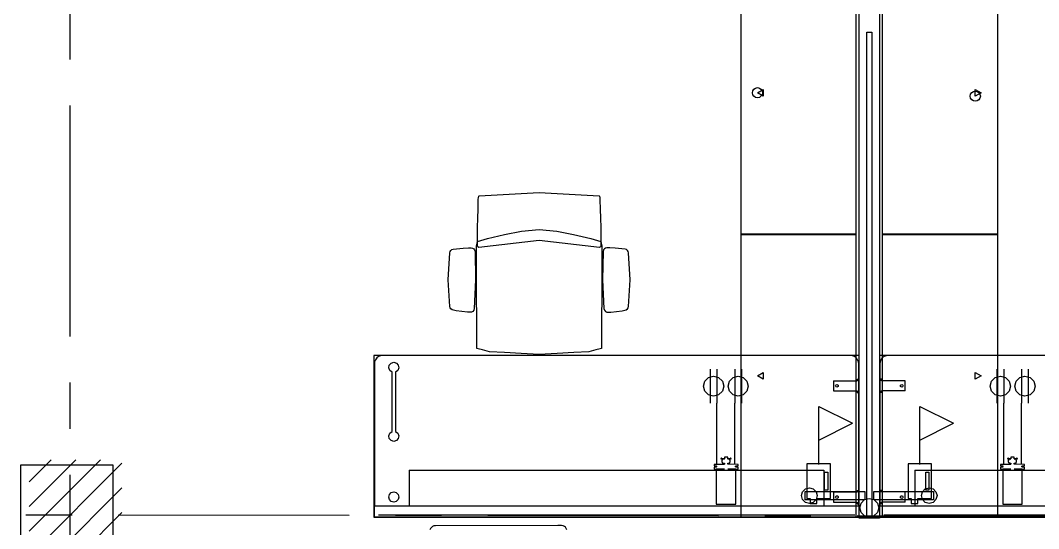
# Model space of a CAD drawing. Extents: x -4 to 325, y -1 to 181.
# Drawn here: x 1.161 to 5.02, y 17.587 to 19.514 of the extents above; entities that cross this region are included whole.
import ezdxf

# ---------------------------------------------------------------- set-up
doc = ezdxf.new("R2010")
doc.units = 0
doc.header["$LTSCALE"] = 0.7
doc.header["$MEASUREMENT"] = 0
doc.linetypes.add('REC4_A1-00_PLANTA GENERAL$1$X-BB$0$CENTER', pattern=[2, 1.25, -0.25, 0.25, -0.25])
doc.linetypes.add('X-BB$0$HIDDEN2', pattern=[0.1875, 0.125, -0.0625])
doc.layers.get('0').update_dxf_attribs({"linetype": 'CONTINUOUS'})
for name, color, linetype in [('REC4_A1-00_PLANTA GENERAL$1$BB$0$A-COLS', 251, 'CONTINUOUS'), ('REC4_A1-00_PLANTA GENERAL$1$BB$0$A-GRID', 251, 'REC4_A1-00_PLANTA GENERAL$1$X-BB$0$CENTER'), ('REC4_A1-00_PLANTA GENERAL$1$FN$0$I-FURN-FREE', 1, 'CONTINUOUS')]:
    doc.layers.add(name, color=color, linetype=linetype)
doc.styles.add('REC4_A1-00_PLANTA GENERAL$0$X-FN$0$ARIAL', font='arial.ttf')

# ---------------------------------------------------------------- blocks, each defined once
blk = doc.blocks.new('REC4_A1-00_PLANTA GENERAL', base_point=(3911.2412, -3265.1096))
at = {"layer": 'REC4_A1-00_PLANTA GENERAL$1$BB$0$A-GRID'}
h = blk.add_hatch(dxfattribs=at)
h.set_pattern_fill('ANSI31', color=8, scale=0.53)
h.set_pattern_definition([(45, (0.03352, 0.020166), (-0.046845824, 0.046845824), [])])
h.paths.add_polyline_path([(1.5678, 35.8547), (1.2166, 35.8547), (1.2166, 35.4908), (1.5678, 35.4908)])
h.paths.add_polyline_path([(8.0551, 35.8047), (7.7553, 35.8047), (7.7553, 35.5143), (8.0551, 35.5143)])
h.paths.add_polyline_path([(14.5753, 35.809), (14.2754, 35.809), (14.2754, 35.5187), (14.5753, 35.5187)])
h.paths.add_polyline_path([(21.0466, 35.804), (20.7468, 35.804), (20.7468, 35.5137), (21.0466, 35.5137)])
edge = h.paths.add_edge_path()
edge.add_arc((27.4259, 35.604), 0.1568, 0, 360)
h.paths.add_polyline_path([(34.1147, 35.7939), (33.8148, 35.7939), (33.8148, 35.5036), (34.1147, 35.5036)])
h.paths.add_polyline_path([(40.5576, 35.789), (40.2578, 35.789), (40.2578, 35.4986), (40.5576, 35.4986)])
edge = h.paths.add_edge_path()
edge.add_arc((46.9701, 35.6385), 0.2128, 0, 360)
edge = h.paths.add_edge_path()
edge.add_arc((33.9335, 29.5702), 0.1716, 0, 360)
h.paths.add_polyline_path([(1.5768, 29.8317), (1.2256, 29.8317), (1.2256, 29.4678), (1.5768, 29.4678)])
h.paths.add_polyline_path([(8.0508, 29.7868), (7.75, 29.7868), (7.75, 29.4871), (8.0508, 29.4871)])
h.paths.add_polyline_path([(14.3851, 29.7988), (14.2624, 29.7988), (14.2624, 29.4991), (14.3821, 29.4991)])
h.paths.add_polyline_path([(14.5632, 29.7988), (14.3851, 29.7988), (14.3821, 29.4991), (14.5632, 29.4991)])
h.paths.add_polyline_path([(21.1221, 29.5527), (20.7989, 29.5517), (20.7989, 29.3933), (21.1221, 29.3933)])
h.paths.add_polyline_path([(21.1221, 29.8224), (21.0453, 29.8224), (20.7989, 29.8217), (20.7989, 29.5517), (21.1221, 29.5527)])
h.paths.add_polyline_path([(27.542, 29.7729), (27.2913, 29.7729), (27.2913, 29.5231), (27.542, 29.5231)])
h.paths.add_polyline_path([(40.5264, 29.7716), (40.2757, 29.7716), (40.2757, 29.5218), (40.5264, 29.5218)])
h.paths.add_polyline_path([(47.0764, 29.8019), (46.7664, 29.8019), (46.7664, 29.4919), (47.0764, 29.4919)])
h.paths.add_polyline_path([(1.565, 23.8478), (1.2138, 23.8478), (1.2138, 23.4839), (1.565, 23.4839)])
h.paths.add_polyline_path([(7.9956, 23.8084), (7.6948, 23.8084), (7.6948, 23.5086), (7.9956, 23.5086)])
h.paths.add_polyline_path([(14.5958, 23.8058), (14.2249, 23.8067), (14.2249, 23.507), (14.5929, 23.5061)])
h.paths.add_polyline_path([(14.5258, 23.8058), (14.5958, 23.8058), (14.5929, 23.5061), (14.5258, 23.5061)], flags=16)
h.paths.add_polyline_path([(27.5327, 23.7392), (27.282, 23.7392), (27.282, 23.4894), (27.5327, 23.4894)])
edge = h.paths.add_edge_path()
edge.add_arc((33.9155, 23.6003), 0.1566, 0, 360)
h.paths.add_polyline_path([(40.5198, 23.6763), (40.2691, 23.6763), (40.2691, 23.4631), (40.5198, 23.4631)])
h.paths.add_polyline_path([(40.5198, 23.7129), (40.269, 23.7129), (40.269, 23.6763), (40.5198, 23.6763)])
h.paths.add_polyline_path([(47.0605, 23.6763), (46.8098, 23.6763), (46.8098, 23.4498), (47.0605, 23.4498)])
h.paths.add_polyline_path([(47.0605, 23.6997), (46.8098, 23.6997), (46.8098, 23.6763), (47.0605, 23.6763)])
h.paths.add_polyline_path([(1.5458, 17.8473), (1.1946, 17.8473), (1.1946, 17.4834), (1.5458, 17.4834)])
h.paths.add_polyline_path([(8.0633, 17.8071), (7.7625, 17.8071), (7.7625, 17.5074), (8.0633, 17.5074)])
h.paths.add_polyline_path([(14.4343, 17.7919), (14.3217, 17.7919), (14.3217, 17.4921), (14.4285, 17.4921)])
h.paths.add_polyline_path([(14.6226, 17.7919), (14.4343, 17.7919), (14.4285, 17.4921), (14.6226, 17.4921)])
h.paths.add_polyline_path([(27.5235, 17.756), (27.2727, 17.756), (27.2727, 17.5062), (27.5235, 17.5062)])
edge = h.paths.add_edge_path()
edge.add_arc((33.905, 17.5767), 0.1574, 0, 360)
h.paths.add_polyline_path([(40.5132, 17.7384), (40.3113, 17.7384), (40.3113, 17.5259), (40.5132, 17.5259)])
h.paths.add_polyline_path([(40.3113, 17.7384), (40.2625, 17.7384), (40.2625, 17.4886), (40.5132, 17.4886), (40.5132, 17.5259), (40.3113, 17.5259)])
h.paths.add_polyline_path([(47.0683, 17.7542), (46.7674, 17.7542), (46.7674, 17.5259), (47.0683, 17.5259)])
h.paths.add_polyline_path([(47.0683, 17.5259), (46.7674, 17.5259), (46.7674, 17.4544), (47.0683, 17.4544)])
h.paths.add_polyline_path([(1.5739, 11.86), (1.2227, 11.86), (1.2227, 11.4962), (1.5739, 11.4962)])
h.paths.add_polyline_path([(8.0659, 11.8138), (7.765, 11.8138), (7.765, 11.514), (8.0659, 11.514)])
h.paths.add_polyline_path([(14.5258, 11.7988), (14.2249, 11.7988), (14.2249, 11.499), (14.5258, 11.499)])
h.paths.add_polyline_path([(21.0742, 11.6829), (20.7512, 11.6844), (20.7512, 11.4144), (21.0742, 11.4144)])
h.paths.add_polyline_path([(21.0742, 11.7656), (20.7512, 11.7656), (20.7512, 11.6844), (21.0742, 11.6829)])
h.paths.add_polyline_path([(27.5142, 11.7439), (27.2635, 11.7439), (27.2635, 11.4941), (27.5142, 11.4941)])
edge = h.paths.add_edge_path()
edge.add_arc((33.8803, 11.59), 0.1553, 0, 360)
h.paths.add_polyline_path([(40.5065, 11.7154), (40.2558, 11.7154), (40.2558, 11.464), (40.5065, 11.464)])
h.paths.add_polyline_path([(47.0258, 11.6987), (46.775, 11.6987), (46.775, 11.4489), (47.0258, 11.4489)])
h.paths.add_polyline_path([(1.5513, 5.8383), (1.2001, 5.8383), (1.2001, 5.4744), (1.5513, 5.4744)])
h.paths.add_polyline_path([(8.0395, 5.7813), (7.7676, 5.7813), (7.7676, 5.4815), (8.0395, 5.4815)])
h.paths.add_polyline_path([(8.0685, 5.7813), (8.0395, 5.7813), (8.0395, 5.4815), (8.0685, 5.4815)])
h.paths.add_polyline_path([(14.5132, 5.7555), (14.2123, 5.7555), (14.2123, 5.4558), (14.5132, 5.4558)])
h.paths.add_polyline_path([(21.0084, 5.7048), (20.7577, 5.7048), (20.7577, 5.455), (21.0084, 5.455)])
h.paths.add_polyline_path([(27.5299, 5.7035), (27.229, 5.7035), (27.229, 5.4037), (27.5299, 5.4037)])
h.paths.add_polyline_path([(34.0162, 5.6528), (33.7655, 5.6528), (33.7655, 5.403), (34.0162, 5.403)])
h.paths.add_polyline_path([(40.4672, 5.6155), (40.2072, 5.6155), (40.2072, 5.3555), (40.4672, 5.3555)])
edge = h.paths.add_edge_path()
edge.add_arc((46.8827, 5.476), 0.1877, 0, 360)
at = {"layer": 'REC4_A1-00_PLANTA GENERAL$1$BB$0$A-COLS'}
blk.add_lwpolyline([(1.1611, 17.4633), (1.5123, 17.4633), (1.5123, 17.8272), (1.1611, 17.8272)], close=True, dxfattribs=at)
at = {"layer": 'REC4_A1-00_PLANTA GENERAL$1$BB$0$A-GRID'}
for p, q in [((1.3421, -1.2847, 1.7264), (1.3587, 43.0092, 1.736)), ((-2.6679, 17.643, 1.7814), (52.8043, 17.5874, -2.1299))]:
    blk.add_line(p, q, dxfattribs=at)
at = {"layer": 'REC4_A1-00_PLANTA GENERAL$1$FN$0$I-FURN-FREE'}
for p, q in [((3.8926, 18.7035), (3.8926, 19.7751)), ((4.3281, 19.7751), (4.3281, 18.7035)), ((4.3402, 17.63), (4.3402, 19.7757)), ((4.3402, 17.63), (4.3402, 19.7757)), ((4.4169, 19.7757), (4.4169, 17.63)), ((4.4169, 19.7757), (4.4169, 17.63)), ((4.429, 18.7035), (4.429, 19.7751)), ((4.8646, 19.7751), (4.8646, 18.7035)), ((4.369, 17.63), (4.369, 19.4692)), ((4.369, 19.4692), (4.3881, 19.4692)), ((4.3881, 19.4692), (4.3881, 17.63)), ((4.3881, 19.4692), (4.3881, 19.4692)), ((3.9545, 19.2393), (3.9766, 19.2521)), ((3.9766, 19.2265), (3.9545, 19.2393)), ((3.9545, 19.2393), (3.9545, 19.2393)), ((3.9766, 19.2521), (3.9766, 19.2265)), ((4.7805, 19.2265), (4.7805, 19.2521)), ((4.7805, 19.2521), (4.8026, 19.2393)), ((4.8026, 19.2393), (4.7805, 19.2265)), ((4.3281, 18.7035), (3.8926, 18.7035)), ((3.8926, 17.6306), (3.8926, 18.7022)), ((3.8926, 18.7022), (4.3281, 18.7022)), ((4.3281, 18.7022), (4.3281, 17.6306)), ((4.8646, 18.7035), (4.429, 18.7035)), ((4.429, 17.6306), (4.429, 18.7022)), ((4.429, 18.7022), (4.8646, 18.7022)), ((4.8646, 18.7022), (4.8646, 17.6306)), ((2.501, 18.243), (2.501, 17.63)), ((4.3402, 18.243), (2.501, 18.243)), ((2.501, 18.243), (2.501, 18.243)), ((2.5037, 18.2194), (2.5026, 18.2111)), ((2.5037, 18.2194), (2.5026, 18.2111)), ((2.5069, 18.2271), (2.5037, 18.2194)), ((2.5069, 18.2271), (2.5037, 18.2194)), ((2.512, 18.2337), (2.5069, 18.2271)), ((2.512, 18.2337), (2.5069, 18.2271)), ((2.5186, 18.2388), (2.512, 18.2337)), ((2.5186, 18.2388), (2.512, 18.2337)), ((2.5263, 18.242), (2.5186, 18.2388)), ((2.5263, 18.242), (2.5186, 18.2388)), ((2.5346, 18.243), (2.5263, 18.242)), ((2.5346, 18.243), (2.5263, 18.242)), ((4.3067, 18.243), (2.5346, 18.243)), ((4.3067, 18.243), (2.5346, 18.243)), ((4.315, 18.242), (4.3067, 18.243)), ((4.315, 18.242), (4.3067, 18.243)), ((4.3227, 18.2388), (4.315, 18.242)), ((4.3227, 18.2388), (4.315, 18.242)), ((4.3293, 18.2337), (4.3227, 18.2388)), ((4.3293, 18.2337), (4.3227, 18.2388)), ((4.3344, 18.2271), (4.3293, 18.2337)), ((4.3344, 18.2271), (4.3293, 18.2337)), ((4.3376, 18.2194), (4.3344, 18.2271)), ((4.3376, 18.2194), (4.3344, 18.2271)), ((4.3386, 18.2111), (4.3376, 18.2194)), ((4.3386, 18.2111), (4.3376, 18.2194)), ((4.3402, 17.63), (4.3402, 18.243)), ((4.4169, 18.243), (4.4169, 17.63)), ((6.2561, 18.243), (4.4169, 18.243)), ((4.4169, 18.243), (4.4169, 18.243)), ((4.4196, 18.2194), (4.4185, 18.2111)), ((4.4196, 18.2194), (4.4185, 18.2111)), ((4.4228, 18.2271), (4.4196, 18.2194)), ((4.4228, 18.2271), (4.4196, 18.2194)), ((4.4278, 18.2337), (4.4228, 18.2271)), ((4.4278, 18.2337), (4.4228, 18.2271)), ((4.4344, 18.2388), (4.4278, 18.2337)), ((4.4344, 18.2388), (4.4278, 18.2337)), ((4.4421, 18.242), (4.4344, 18.2388)), ((4.4421, 18.242), (4.4344, 18.2388)), ((4.4504, 18.243), (4.4421, 18.242)), ((4.4504, 18.243), (4.4421, 18.242)), ((6.2226, 18.243), (4.4504, 18.243)), ((6.2226, 18.243), (4.4504, 18.243)), ((2.5026, 18.2111), (2.5026, 17.6731)), ((2.5026, 18.2111), (2.5026, 17.6731)), ((2.557, 18.1963), (2.5589, 18.2067)), ((2.561, 18.1865), (2.557, 18.1963)), ((2.5589, 18.2067), (2.5659, 18.2146)), ((2.5695, 18.1803), (2.561, 18.1865)), ((2.5659, 18.2146), (2.5761, 18.2175)), ((2.5695, 17.9545), (2.5695, 18.1803)), ((2.5761, 18.2175), (2.5862, 18.2146)), ((2.5912, 18.1865), (2.5826, 18.1803)), ((2.5826, 18.1803), (2.5826, 17.9545)), ((2.5862, 18.2146), (2.5933, 18.2067)), ((2.5951, 18.1963), (2.5912, 18.1865)), ((2.5933, 18.2067), (2.5951, 18.1963)), ((3.7757, 18.1907), (3.7757, 18.0629)), ((3.8013, 18.1907), (3.8013, 18.0629)), ((3.8689, 18.1907), (3.8689, 18.0629)), ((3.8945, 18.1907), (3.8945, 18.0629)), ((4.3386, 17.6731), (4.3386, 18.2111)), ((4.3386, 17.6731), (4.3386, 18.2111)), ((4.4185, 18.2111), (4.4185, 17.6731)), ((4.4185, 18.2111), (4.4185, 17.6731)), ((4.8626, 18.1907), (4.8626, 18.0629)), ((4.8882, 18.1907), (4.8882, 18.0629)), ((4.9559, 18.1907), (4.9559, 18.0629)), ((4.9814, 18.1907), (4.9814, 18.0629)), ((3.7502, 18.1268), (3.7553, 18.146)), ((3.7553, 18.146), (3.7693, 18.16)), ((3.7693, 18.16), (3.7885, 18.1651)), ((3.7885, 18.1651), (3.8076, 18.16)), ((3.8076, 18.16), (3.8217, 18.146)), ((3.8217, 18.146), (3.8268, 18.1268)), ((3.8434, 18.1268), (3.8485, 18.146)), ((3.8485, 18.146), (3.8626, 18.16)), ((3.8626, 18.16), (3.8817, 18.1651)), ((3.8817, 18.1651), (3.9009, 18.16)), ((3.9009, 18.16), (3.9149, 18.146)), ((3.9149, 18.146), (3.92, 18.1268)), ((3.9545, 18.1664), (3.9766, 18.1792)), ((3.9766, 18.1536), (3.9545, 18.1664)), ((3.9766, 18.1792), (3.9766, 18.1536)), ((4.2429, 18.1472), (4.3321, 18.1472)), ((4.2429, 18.1472), (4.2429, 18.1089)), ((4.3321, 18.1534), (4.3402, 18.1534)), ((4.3321, 18.1534), (4.3321, 18.1472)), ((4.3402, 18.1028), (4.3402, 18.1534)), ((4.4169, 18.1534), (4.4169, 18.1028)), ((4.4251, 18.1534), (4.4169, 18.1534)), ((4.4251, 18.1472), (4.4251, 18.1534)), ((4.5142, 18.1472), (4.4251, 18.1472)), ((4.5142, 18.1089), (4.5142, 18.1472)), ((4.7805, 18.1536), (4.7805, 18.1792)), ((4.7805, 18.1792), (4.8026, 18.1664)), ((4.8026, 18.1664), (4.7805, 18.1536)), ((4.8026, 18.1664), (4.8026, 18.1664)), ((4.8371, 18.1268), (4.8422, 18.146)), ((4.8422, 18.146), (4.8562, 18.16)), ((4.8562, 18.16), (4.8754, 18.1651)), ((4.8754, 18.1651), (4.8946, 18.16)), ((4.8946, 18.16), (4.9086, 18.146)), ((4.9086, 18.146), (4.9137, 18.1268)), ((4.9303, 18.1268), (4.9355, 18.146)), ((4.9355, 18.146), (4.9495, 18.16)), ((4.9495, 18.16), (4.9686, 18.1651)), ((4.9686, 18.1651), (4.9878, 18.16)), ((4.9878, 18.16), (5.0018, 18.146)), ((5.0018, 18.146), (5.007, 18.1268)), ((3.7553, 18.1077), (3.7502, 18.1268)), ((3.7693, 18.0936), (3.7553, 18.1077)), ((3.8217, 18.1077), (3.8076, 18.0936)), ((3.8268, 18.1268), (3.8217, 18.1077)), ((3.8268, 18.1268), (3.8268, 18.1268)), ((3.8485, 18.1077), (3.8434, 18.1268)), ((3.8626, 18.0936), (3.8485, 18.1077)), ((3.9149, 18.1077), (3.9009, 18.0936)), ((3.92, 18.1268), (3.9149, 18.1077)), ((4.2429, 18.1089), (4.3321, 18.1089)), ((4.2507, 18.1281), (4.2514, 18.1306)), ((4.2514, 18.1256), (4.2507, 18.1281)), ((4.2514, 18.1306), (4.2532, 18.1324)), ((4.2532, 18.1238), (4.2514, 18.1256)), ((4.2532, 18.1324), (4.2557, 18.1331)), ((4.2557, 18.1231), (4.2532, 18.1238)), ((4.2557, 18.1331), (4.2582, 18.1324)), ((4.2557, 18.1331), (4.2557, 18.1331)), ((4.2582, 18.1238), (4.2557, 18.1231)), ((4.2582, 18.1324), (4.26, 18.1306)), ((4.26, 18.1256), (4.2582, 18.1238)), ((4.26, 18.1306), (4.2607, 18.1281)), ((4.2607, 18.1281), (4.26, 18.1256)), ((4.3321, 18.1089), (4.3321, 18.1028)), ((4.3321, 18.1028), (4.3402, 18.1028)), ((4.4251, 18.1028), (4.4169, 18.1028)), ((4.4251, 18.1028), (4.4251, 18.1089)), ((4.5142, 18.1089), (4.4251, 18.1089)), ((4.4965, 18.1281), (4.4971, 18.1306)), ((4.4971, 18.1256), (4.4965, 18.1281)), ((4.4971, 18.1306), (4.4989, 18.1324)), ((4.4989, 18.1238), (4.4971, 18.1256)), ((4.4989, 18.1324), (4.5014, 18.1331)), ((4.5014, 18.1231), (4.4989, 18.1238)), ((4.5014, 18.1331), (4.5039, 18.1324)), ((4.5039, 18.1238), (4.5014, 18.1231)), ((4.5014, 18.1231), (4.5014, 18.1231)), ((4.5039, 18.1324), (4.5057, 18.1306)), ((4.5057, 18.1256), (4.5039, 18.1238)), ((4.5057, 18.1306), (4.5064, 18.1281)), ((4.5064, 18.1281), (4.5057, 18.1256)), ((4.8422, 18.1077), (4.8371, 18.1268)), ((4.8562, 18.0936), (4.8422, 18.1077)), ((4.9086, 18.1077), (4.8946, 18.0936)), ((4.9137, 18.1268), (4.9086, 18.1077)), ((4.9137, 18.1268), (4.9137, 18.1268)), ((4.9355, 18.1077), (4.9303, 18.1268)), ((4.9495, 18.0936), (4.9355, 18.1077)), ((5.0018, 18.1077), (4.9878, 18.0936)), ((5.007, 18.1268), (5.0018, 18.1077)), ((3.7885, 18.0885), (3.7693, 18.0936)), ((3.8076, 18.0936), (3.7885, 18.0885)), ((3.8817, 18.0885), (3.8626, 18.0936)), ((3.9009, 18.0936), (3.8817, 18.0885)), ((4.8754, 18.0885), (4.8562, 18.0936)), ((4.8946, 18.0936), (4.8754, 18.0885)), ((4.9686, 18.0885), (4.9495, 18.0936)), ((4.9878, 18.0936), (4.9686, 18.0885)), ((3.8013, 17.8305), (3.8013, 18.0629)), ((3.8689, 17.8305), (3.8689, 18.0629)), ((4.187, 18.0502), (4.3147, 17.9863)), ((4.187, 17.9225), (4.187, 18.0502)), ((4.5701, 17.9225), (4.5701, 18.0502)), ((4.5701, 18.0502), (4.6979, 17.9863)), ((4.8882, 17.8305), (4.8882, 18.0629)), ((4.9559, 17.8305), (4.9559, 18.0629)), ((4.187, 17.9225), (4.3147, 17.9863)), ((4.5701, 17.9225), (4.6979, 17.9863)), ((2.557, 17.9385), (2.561, 17.9483)), ((2.561, 17.9483), (2.5695, 17.9545)), ((2.5826, 17.9545), (2.5912, 17.9483)), ((2.5912, 17.9483), (2.5951, 17.9385)), ((2.5589, 17.9281), (2.557, 17.9385)), ((2.5659, 17.9203), (2.5589, 17.9281)), ((2.5761, 17.9173), (2.5659, 17.9203)), ((2.5862, 17.9203), (2.5761, 17.9173)), ((2.5933, 17.9281), (2.5862, 17.9203)), ((2.5951, 17.9385), (2.5933, 17.9281)), ((4.187, 17.8305), (4.187, 17.9225)), ((4.5701, 17.8305), (4.5701, 17.9225)), ((3.819, 17.8537), (3.8164, 17.8521)), ((3.8164, 17.8521), (3.8164, 17.8517)), ((3.8164, 17.8517), (3.8184, 17.8508)), ((3.8184, 17.8508), (3.8296, 17.8505)), ((3.8201, 17.8537), (3.819, 17.8537)), ((3.8214, 17.8469), (3.8199, 17.8469)), ((3.8199, 17.8469), (3.8199, 17.8384)), ((3.8199, 17.8384), (3.8214, 17.8384)), ((3.8201, 17.852), (3.8201, 17.8537)), ((3.8296, 17.8515), (3.8201, 17.852)), ((3.8215, 17.8491), (3.8214, 17.8487)), ((3.8214, 17.8487), (3.8214, 17.8469)), ((3.8214, 17.8384), (3.8214, 17.8366)), ((3.8214, 17.8366), (3.8215, 17.8362)), ((3.8217, 17.8494), (3.8215, 17.8491)), ((3.8215, 17.8362), (3.8217, 17.8359)), ((3.8219, 17.8497), (3.8217, 17.8494)), ((3.8217, 17.8359), (3.8219, 17.8356)), ((3.8222, 17.85), (3.8219, 17.8497)), ((3.8219, 17.8356), (3.8222, 17.8353)), ((3.8226, 17.8501), (3.8222, 17.85)), ((3.8222, 17.8353), (3.8226, 17.8352)), ((3.823, 17.8502), (3.8226, 17.8501)), ((3.8226, 17.8352), (3.823, 17.8351)), ((3.8296, 17.8502), (3.823, 17.8502)), ((3.823, 17.8351), (3.8296, 17.8351)), ((3.8419, 17.8578), (3.8296, 17.8578)), ((3.8296, 17.8578), (3.8296, 17.8515)), ((3.8296, 17.8505), (3.8296, 17.8502)), ((3.8296, 17.8351), (3.8296, 17.8311)), ((3.8419, 17.8515), (3.8419, 17.8578)), ((3.8514, 17.852), (3.8419, 17.8515)), ((3.8419, 17.8505), (3.8531, 17.8508)), ((3.8419, 17.8502), (3.8419, 17.8505)), ((3.8485, 17.8502), (3.8419, 17.8502)), ((3.8419, 17.8311), (3.8419, 17.8351)), ((3.8419, 17.8351), (3.8485, 17.8351)), ((3.8489, 17.8501), (3.8485, 17.8502)), ((3.8485, 17.8351), (3.8489, 17.8352)), ((3.8493, 17.85), (3.8489, 17.8501)), ((3.8489, 17.8352), (3.8493, 17.8353)), ((3.8496, 17.8497), (3.8493, 17.85)), ((3.8493, 17.8353), (3.8496, 17.8356)), ((3.8498, 17.8494), (3.8496, 17.8497)), ((3.8496, 17.8356), (3.8498, 17.8359)), ((3.85, 17.8491), (3.8498, 17.8494)), ((3.8498, 17.8359), (3.85, 17.8362)), ((3.85, 17.8487), (3.85, 17.8491)), ((3.85, 17.8469), (3.85, 17.8487)), ((3.8515, 17.8469), (3.85, 17.8469)), ((3.85, 17.8366), (3.85, 17.8384)), ((3.85, 17.8384), (3.8515, 17.8384)), ((3.85, 17.8362), (3.85, 17.8366)), ((3.8524, 17.8537), (3.8514, 17.8537)), ((3.8514, 17.8537), (3.8514, 17.852)), ((3.8515, 17.8384), (3.8515, 17.8469)), ((3.8551, 17.8521), (3.8524, 17.8537)), ((3.8531, 17.8508), (3.8551, 17.8517)), ((3.8551, 17.8517), (3.8551, 17.8521)), ((4.2317, 17.833), (4.1423, 17.833)), ((4.1423, 17.833), (4.1423, 17.7008)), ((4.2317, 17.7008), (4.2317, 17.833)), ((4.6149, 17.833), (4.5254, 17.833)), ((4.5254, 17.833), (4.5254, 17.7008)), ((4.6149, 17.7008), (4.6149, 17.833)), ((4.9047, 17.8537), (4.902, 17.8521)), ((4.902, 17.8521), (4.902, 17.8517)), ((4.902, 17.8517), (4.904, 17.8508)), ((4.904, 17.8508), (4.9153, 17.8505)), ((4.9057, 17.8537), (4.9047, 17.8537)), ((4.9071, 17.8469), (4.9056, 17.8469)), ((4.9056, 17.8469), (4.9056, 17.8384)), ((4.9056, 17.8384), (4.9071, 17.8384)), ((4.9057, 17.852), (4.9057, 17.8537)), ((4.9153, 17.8515), (4.9057, 17.852)), ((4.9073, 17.8494), (4.9071, 17.8491)), ((4.9071, 17.8491), (4.9071, 17.8487)), ((4.9071, 17.8487), (4.9071, 17.8469)), ((4.9071, 17.8384), (4.9071, 17.8366)), ((4.9071, 17.8366), (4.9071, 17.8362)), ((4.9071, 17.8362), (4.9073, 17.8359)), ((4.9075, 17.8497), (4.9073, 17.8494)), ((4.9073, 17.8359), (4.9075, 17.8356)), ((4.9079, 17.85), (4.9075, 17.8497)), ((4.9075, 17.8356), (4.9079, 17.8353)), ((4.9082, 17.8501), (4.9079, 17.85)), ((4.9079, 17.8353), (4.9082, 17.8352)), ((4.9086, 17.8502), (4.9082, 17.8501)), ((4.9082, 17.8352), (4.9086, 17.8351)), ((4.9153, 17.8502), (4.9086, 17.8502)), ((4.9086, 17.8351), (4.9153, 17.8351)), ((4.9275, 17.8578), (4.9153, 17.8578)), ((4.9153, 17.8578), (4.9153, 17.8515)), ((4.9153, 17.8505), (4.9153, 17.8502)), ((4.9153, 17.8351), (4.9153, 17.8311)), ((4.9275, 17.8515), (4.9275, 17.8578)), ((4.937, 17.852), (4.9275, 17.8515)), ((4.9275, 17.8505), (4.9388, 17.8508)), ((4.9275, 17.8502), (4.9275, 17.8505)), ((4.9342, 17.8502), (4.9275, 17.8502)), ((4.9275, 17.8311), (4.9275, 17.8351)), ((4.9275, 17.8351), (4.9342, 17.8351)), ((4.9345, 17.8501), (4.9342, 17.8502)), ((4.9342, 17.8351), (4.9345, 17.8352)), ((4.9349, 17.85), (4.9345, 17.8501)), ((4.9345, 17.8352), (4.9349, 17.8353)), ((4.9352, 17.8497), (4.9349, 17.85)), ((4.9349, 17.8353), (4.9352, 17.8356)), ((4.9355, 17.8494), (4.9352, 17.8497)), ((4.9352, 17.8356), (4.9355, 17.8359)), ((4.9356, 17.8491), (4.9355, 17.8494)), ((4.9355, 17.8359), (4.9356, 17.8362)), ((4.9357, 17.8487), (4.9356, 17.8491)), ((4.9356, 17.8362), (4.9357, 17.8366)), ((4.9357, 17.8469), (4.9357, 17.8487)), ((4.9372, 17.8469), (4.9357, 17.8469)), ((4.9357, 17.8366), (4.9357, 17.8384)), ((4.9357, 17.8384), (4.9372, 17.8384)), ((4.9381, 17.8537), (4.937, 17.8537)), ((4.937, 17.8537), (4.937, 17.852)), ((4.9372, 17.8384), (4.9372, 17.8469)), ((4.9407, 17.8521), (4.9381, 17.8537)), ((4.9388, 17.8508), (4.9407, 17.8517)), ((4.9407, 17.8517), (4.9407, 17.8521)), ((2.6348, 17.8088), (4.2065, 17.8088)), ((2.6348, 17.8088), (2.6348, 17.6731)), ((3.7908, 17.8304), (3.79, 17.8304)), ((3.79, 17.8304), (3.79, 17.8296)), ((3.79, 17.8296), (3.79, 17.8252)), ((3.79, 17.8252), (3.7974, 17.8252)), ((3.7974, 17.8198), (3.79, 17.8198)), ((3.79, 17.8198), (3.79, 17.8136)), ((3.79, 17.8136), (3.79, 17.8128)), ((3.79, 17.8128), (3.7908, 17.8128)), ((3.7908, 17.8304), (3.8296, 17.8311)), ((3.8296, 17.8311), (3.7908, 17.8304)), ((3.8296, 17.8311), (3.7908, 17.8304)), ((3.7908, 17.8304), (3.7908, 17.8304)), ((3.7908, 17.8128), (3.8296, 17.8128)), ((3.7974, 17.8252), (3.7981, 17.825)), ((3.7981, 17.8199), (3.7974, 17.8198)), ((3.7981, 17.825), (3.7988, 17.8247)), ((3.7988, 17.8203), (3.7981, 17.8199)), ((3.8296, 17.8118), (3.7987, 17.8118)), ((3.7987, 17.8118), (3.7987, 17.6798)), ((3.7988, 17.8247), (3.7993, 17.8242)), ((3.7993, 17.8208), (3.7988, 17.8203)), ((3.7993, 17.8242), (3.7997, 17.8236)), ((3.7997, 17.8214), (3.7993, 17.8208)), ((3.7997, 17.8236), (3.7999, 17.8228)), ((3.7999, 17.8221), (3.7997, 17.8214)), ((3.7999, 17.8228), (3.7999, 17.8221)), ((3.8296, 17.8128), (3.8296, 17.8118)), ((3.8807, 17.8304), (3.8419, 17.8311)), ((3.8419, 17.8118), (3.8419, 17.8128)), ((3.8419, 17.8128), (3.8807, 17.8128)), ((3.8728, 17.8118), (3.8419, 17.8118)), ((3.8716, 17.8228), (3.8718, 17.8236)), ((3.8716, 17.8221), (3.8716, 17.8228)), ((3.8718, 17.8214), (3.8716, 17.8221)), ((3.8718, 17.8236), (3.8721, 17.8242)), ((3.8721, 17.8208), (3.8718, 17.8214)), ((3.8721, 17.8242), (3.8727, 17.8247)), ((3.8727, 17.8203), (3.8721, 17.8208)), ((3.8727, 17.8247), (3.8733, 17.825)), ((3.8733, 17.8199), (3.8727, 17.8203)), ((3.8728, 17.6798), (3.8728, 17.8118)), ((3.8733, 17.825), (3.8741, 17.8252)), ((3.8741, 17.8198), (3.8733, 17.8199)), ((3.8741, 17.8252), (3.8815, 17.8252)), ((3.8815, 17.8198), (3.8741, 17.8198)), ((3.8815, 17.8304), (3.8807, 17.8304)), ((3.8807, 17.8128), (3.8815, 17.8128)), ((3.8815, 17.8296), (3.8815, 17.8304)), ((3.8815, 17.8252), (3.8815, 17.8296)), ((3.8815, 17.8136), (3.8815, 17.8198)), ((3.8815, 17.8128), (3.8815, 17.8136)), ((4.2065, 17.8088), (4.2065, 17.6731)), ((4.2091, 17.8009), (4.2211, 17.8009)), ((4.2091, 17.7323), (4.2091, 17.8009)), ((4.2091, 17.8009), (4.2091, 17.8009)), ((4.2211, 17.8009), (4.2211, 17.7323)), ((4.5506, 17.8088), (4.5506, 17.6731)), ((4.5506, 17.8088), (6.1223, 17.8088)), ((4.5923, 17.8009), (4.6042, 17.8009)), ((4.5923, 17.7323), (4.5923, 17.8009)), ((4.5923, 17.8009), (4.5923, 17.8009)), ((4.6042, 17.8009), (4.6042, 17.7323)), ((4.8764, 17.8304), (4.8757, 17.8304)), ((4.8757, 17.8304), (4.8757, 17.8296)), ((4.8757, 17.8296), (4.8757, 17.8252)), ((4.8757, 17.8252), (4.8831, 17.8252)), ((4.8831, 17.8198), (4.8757, 17.8198)), ((4.8757, 17.8198), (4.8757, 17.8136)), ((4.8757, 17.8136), (4.8757, 17.8128)), ((4.8757, 17.8128), (4.8764, 17.8128)), ((4.8764, 17.8304), (4.9153, 17.8311)), ((4.9153, 17.8311), (4.8764, 17.8304)), ((4.9153, 17.8311), (4.8764, 17.8304)), ((4.8764, 17.8304), (4.8764, 17.8304)), ((4.8764, 17.8128), (4.9153, 17.8128)), ((4.8831, 17.8252), (4.8838, 17.825)), ((4.8838, 17.8199), (4.8831, 17.8198)), ((4.8838, 17.825), (4.8844, 17.8247)), ((4.8844, 17.8203), (4.8838, 17.8199)), ((4.9153, 17.8118), (4.8843, 17.8118)), ((4.8843, 17.8118), (4.8843, 17.6798)), ((4.8844, 17.8247), (4.885, 17.8242)), ((4.885, 17.8208), (4.8844, 17.8203)), ((4.885, 17.8242), (4.8854, 17.8236)), ((4.8854, 17.8214), (4.885, 17.8208)), ((4.8854, 17.8236), (4.8856, 17.8228)), ((4.8856, 17.8221), (4.8854, 17.8214)), ((4.8856, 17.8228), (4.8856, 17.8221)), ((4.9153, 17.8128), (4.9153, 17.8118)), ((4.9664, 17.8304), (4.9275, 17.8311)), ((4.9275, 17.8118), (4.9275, 17.8128)), ((4.9275, 17.8128), (4.9663, 17.8128)), ((4.9584, 17.8118), (4.9275, 17.8118)), ((4.9572, 17.8228), (4.9574, 17.8236)), ((4.9572, 17.8221), (4.9572, 17.8228)), ((4.9574, 17.8214), (4.9572, 17.8221)), ((4.9574, 17.8236), (4.9578, 17.8242)), ((4.9578, 17.8208), (4.9574, 17.8214)), ((4.9578, 17.8242), (4.9583, 17.8247)), ((4.9583, 17.8203), (4.9578, 17.8208)), ((4.9583, 17.8247), (4.959, 17.825)), ((4.959, 17.8199), (4.9583, 17.8203)), ((4.9584, 17.6798), (4.9584, 17.8118)), ((4.959, 17.825), (4.9597, 17.8252)), ((4.9597, 17.8198), (4.959, 17.8199)), ((4.9597, 17.8252), (4.9671, 17.8252)), ((4.9671, 17.8198), (4.9597, 17.8198)), ((4.9663, 17.8128), (4.9671, 17.8128)), ((4.9671, 17.8304), (4.9664, 17.8304)), ((4.9671, 17.8296), (4.9671, 17.8304)), ((4.9671, 17.8252), (4.9671, 17.8296)), ((4.9671, 17.8136), (4.9671, 17.8198)), ((4.9671, 17.8128), (4.9671, 17.8136)), ((2.5569, 17.7066), (2.5595, 17.7162)), ((2.5595, 17.7162), (2.5665, 17.7232)), ((2.5665, 17.7232), (2.5761, 17.7258)), ((2.5761, 17.7258), (2.5857, 17.7232)), ((2.5857, 17.7232), (2.5927, 17.7162)), ((2.5927, 17.7162), (2.5952, 17.7066)), ((4.1218, 17.712), (4.1258, 17.7268)), ((4.1218, 17.712), (4.1258, 17.7268)), ((4.1218, 17.712), (4.1258, 17.7268)), ((4.1218, 17.712), (4.1258, 17.7268)), ((4.1258, 17.7268), (4.1367, 17.7377)), ((4.1258, 17.7268), (4.1367, 17.7377)), ((4.1258, 17.7268), (4.1367, 17.7377)), ((4.1258, 17.7268), (4.1367, 17.7377)), ((4.1355, 17.696), (4.1355, 17.7279)), ((4.1355, 17.7279), (4.362, 17.7279)), ((4.1355, 17.696), (4.1355, 17.7279)), ((4.1355, 17.7279), (4.362, 17.7279)), ((4.1355, 17.696), (4.1355, 17.7279)), ((4.1355, 17.7279), (4.362, 17.7279)), ((4.1355, 17.696), (4.1355, 17.7279)), ((4.1355, 17.7279), (4.362, 17.7279)), ((4.1367, 17.7377), (4.1515, 17.7417)), ((4.1367, 17.7377), (4.1515, 17.7417)), ((4.1367, 17.7377), (4.1515, 17.7417)), ((4.1367, 17.7377), (4.1515, 17.7417)), ((4.1515, 17.7417), (4.1664, 17.7377)), ((4.1515, 17.7417), (4.1664, 17.7377)), ((4.1515, 17.7417), (4.1664, 17.7377)), ((4.1515, 17.7417), (4.1664, 17.7377)), ((4.1664, 17.7377), (4.1773, 17.7268)), ((4.1664, 17.7377), (4.1773, 17.7268)), ((4.1664, 17.7377), (4.1773, 17.7268)), ((4.1664, 17.7377), (4.1773, 17.7268)), ((4.1773, 17.7268), (4.1812, 17.712)), ((4.1773, 17.7268), (4.1812, 17.712)), ((4.1773, 17.7268), (4.1812, 17.712)), ((4.1773, 17.7268), (4.1812, 17.712)), ((4.2211, 17.7323), (4.2091, 17.7323)), ((4.2429, 17.7258), (4.2429, 17.6874)), ((4.2429, 17.7258), (4.3321, 17.7258)), ((4.3321, 17.7319), (4.3402, 17.7319)), ((4.3321, 17.7319), (4.3321, 17.7258)), ((4.3402, 17.6813), (4.3402, 17.7319)), ((4.362, 17.7279), (4.362, 17.696)), ((4.362, 17.7279), (4.362, 17.696)), ((4.362, 17.7279), (4.362, 17.696)), ((4.362, 17.7279), (4.362, 17.7279)), ((4.362, 17.7279), (4.362, 17.696)), ((4.3952, 17.696), (4.3952, 17.7279)), ((4.3952, 17.7279), (4.6216, 17.7279)), ((4.3952, 17.696), (4.3952, 17.7279)), ((4.3952, 17.7279), (4.6216, 17.7279)), ((4.3952, 17.696), (4.3952, 17.7279)), ((4.3952, 17.7279), (4.6216, 17.7279)), ((4.3952, 17.696), (4.3952, 17.7279)), ((4.3952, 17.7279), (4.6216, 17.7279)), ((4.4169, 17.7319), (4.4169, 17.6813)), ((4.4251, 17.7319), (4.4169, 17.7319)), ((4.4251, 17.7258), (4.4251, 17.7319)), ((4.5142, 17.7258), (4.4251, 17.7258)), ((4.5142, 17.6874), (4.5142, 17.7258)), ((4.5759, 17.712), (4.5799, 17.7268)), ((4.5759, 17.712), (4.5799, 17.7268)), ((4.5759, 17.712), (4.5799, 17.7268)), ((4.5759, 17.712), (4.5799, 17.7268)), ((4.5799, 17.7268), (4.5907, 17.7377)), ((4.5799, 17.7268), (4.5907, 17.7377)), ((4.5799, 17.7268), (4.5907, 17.7377)), ((4.5799, 17.7268), (4.5907, 17.7377)), ((4.5907, 17.7377), (4.6056, 17.7417)), ((4.5907, 17.7377), (4.6056, 17.7417)), ((4.5907, 17.7377), (4.6056, 17.7417)), ((4.5907, 17.7377), (4.6056, 17.7417)), ((4.6042, 17.7323), (4.5923, 17.7323)), ((4.6056, 17.7417), (4.6204, 17.7377)), ((4.6056, 17.7417), (4.6204, 17.7377)), ((4.6056, 17.7417), (4.6204, 17.7377)), ((4.6056, 17.7417), (4.6204, 17.7377)), ((4.6204, 17.7377), (4.6313, 17.7268)), ((4.6204, 17.7377), (4.6313, 17.7268)), ((4.6204, 17.7377), (4.6313, 17.7268)), ((4.6204, 17.7377), (4.6313, 17.7268)), ((4.6216, 17.7279), (4.6216, 17.696)), ((4.6216, 17.7279), (4.6216, 17.7279)), ((4.6216, 17.7279), (4.6216, 17.696)), ((4.6216, 17.7279), (4.6216, 17.7279)), ((4.6216, 17.7279), (4.6216, 17.696)), ((4.6216, 17.7279), (4.6216, 17.7279)), ((4.6216, 17.7279), (4.6216, 17.696)), ((4.6313, 17.7268), (4.6353, 17.712)), ((4.6313, 17.7268), (4.6353, 17.712)), ((4.6313, 17.7268), (4.6353, 17.712)), ((4.6313, 17.7268), (4.6353, 17.712)), ((2.5595, 17.697), (2.5569, 17.7066)), ((2.5665, 17.69), (2.5595, 17.697)), ((2.5761, 17.6874), (2.5665, 17.69)), ((2.5857, 17.69), (2.5761, 17.6874)), ((2.5927, 17.697), (2.5857, 17.69)), ((2.5952, 17.7066), (2.5927, 17.697)), ((2.5952, 17.7066), (2.5952, 17.7066)), ((3.7987, 17.6798), (3.8728, 17.6798)), ((4.1258, 17.6971), (4.1218, 17.712)), ((4.1258, 17.6971), (4.1218, 17.712)), ((4.1258, 17.6971), (4.1218, 17.712)), ((4.1258, 17.6971), (4.1218, 17.712)), ((4.1367, 17.6862), (4.1258, 17.6971)), ((4.1367, 17.6862), (4.1258, 17.6971)), ((4.1367, 17.6862), (4.1258, 17.6971)), ((4.1367, 17.6862), (4.1258, 17.6971)), ((4.362, 17.696), (4.1355, 17.696)), ((4.362, 17.696), (4.1355, 17.696)), ((4.362, 17.696), (4.1355, 17.696)), ((4.362, 17.696), (4.1355, 17.696)), ((4.1515, 17.6823), (4.1367, 17.6862)), ((4.1515, 17.6823), (4.1367, 17.6862)), ((4.1515, 17.6823), (4.1367, 17.6862)), ((4.1515, 17.6823), (4.1367, 17.6862)), ((4.1423, 17.7008), (4.1543, 17.7008)), ((4.1664, 17.6862), (4.1515, 17.6823)), ((4.1664, 17.6862), (4.1515, 17.6823)), ((4.1664, 17.6862), (4.1515, 17.6823)), ((4.1664, 17.6862), (4.1515, 17.6823)), ((4.1515, 17.6823), (4.1515, 17.6823)), ((4.1515, 17.6823), (4.1515, 17.6823)), ((4.1515, 17.6823), (4.1515, 17.6823)), ((4.1543, 17.7008), (4.1543, 17.682)), ((4.1543, 17.682), (4.1798, 17.682)), ((4.1773, 17.6971), (4.1664, 17.6862)), ((4.1773, 17.6971), (4.1664, 17.6862)), ((4.1773, 17.6971), (4.1664, 17.6862)), ((4.1773, 17.6971), (4.1664, 17.6862)), ((4.1812, 17.712), (4.1773, 17.6971)), ((4.1812, 17.712), (4.1773, 17.6971)), ((4.1812, 17.712), (4.1773, 17.6971)), ((4.1812, 17.712), (4.1773, 17.6971)), ((4.1798, 17.682), (4.1798, 17.7008)), ((4.1798, 17.7008), (4.2317, 17.7008)), ((4.2429, 17.6874), (4.3321, 17.6874)), ((4.2507, 17.7066), (4.2514, 17.7091)), ((4.2514, 17.7041), (4.2507, 17.7066)), ((4.2514, 17.7091), (4.2532, 17.7109)), ((4.2532, 17.7023), (4.2514, 17.7041)), ((4.2532, 17.7109), (4.2557, 17.7116)), ((4.2557, 17.7016), (4.2532, 17.7023)), ((4.2557, 17.7116), (4.2582, 17.7109)), ((4.2582, 17.7023), (4.2557, 17.7016)), ((4.2582, 17.7109), (4.26, 17.7091)), ((4.26, 17.7041), (4.2582, 17.7023)), ((4.26, 17.7091), (4.2607, 17.7066)), ((4.2607, 17.7066), (4.26, 17.7041)), ((4.3321, 17.6874), (4.3321, 17.6813)), ((4.3321, 17.6813), (4.3402, 17.6813)), ((4.3428, 17.6657), (4.3476, 17.6836)), ((4.3428, 17.6657), (4.3476, 17.6836)), ((4.3476, 17.6836), (4.3607, 17.6967)), ((4.3476, 17.6836), (4.3607, 17.6967)), ((4.3607, 17.6967), (4.3786, 17.7015)), ((4.3607, 17.6967), (4.3786, 17.7015)), ((4.3786, 17.7015), (4.3964, 17.6967)), ((4.3786, 17.7015), (4.3964, 17.6967)), ((4.6216, 17.696), (4.3952, 17.696)), ((4.6216, 17.696), (4.3952, 17.696)), ((4.6216, 17.696), (4.3952, 17.696)), ((4.6216, 17.696), (4.3952, 17.696)), ((4.3964, 17.6967), (4.4095, 17.6836)), ((4.3964, 17.6967), (4.4095, 17.6836)), ((4.4095, 17.6836), (4.4143, 17.6657)), ((4.4095, 17.6836), (4.4143, 17.6657)), ((4.4251, 17.6813), (4.4169, 17.6813)), ((4.4251, 17.6813), (4.4251, 17.6874)), ((4.5142, 17.6874), (4.4251, 17.6874)), ((4.4965, 17.7066), (4.4971, 17.7091)), ((4.4971, 17.7041), (4.4965, 17.7066)), ((4.4971, 17.7091), (4.4989, 17.7109)), ((4.4989, 17.7023), (4.4971, 17.7041)), ((4.4989, 17.7109), (4.5014, 17.7116)), ((4.5014, 17.7016), (4.4989, 17.7023)), ((4.5014, 17.7116), (4.5039, 17.7109)), ((4.5039, 17.7023), (4.5014, 17.7016)), ((4.5014, 17.7016), (4.5014, 17.7016)), ((4.5039, 17.7109), (4.5057, 17.7091)), ((4.5057, 17.7041), (4.5039, 17.7023)), ((4.5057, 17.7091), (4.5064, 17.7066)), ((4.5064, 17.7066), (4.5057, 17.7041)), ((4.5254, 17.7008), (4.5374, 17.7008)), ((4.5374, 17.7008), (4.5374, 17.682)), ((4.5374, 17.682), (4.563, 17.682)), ((4.5374, 17.682), (4.5374, 17.682)), ((4.563, 17.682), (4.563, 17.7008)), ((4.563, 17.7008), (4.6149, 17.7008)), ((4.5799, 17.6971), (4.5759, 17.712)), ((4.5799, 17.6971), (4.5759, 17.712)), ((4.5799, 17.6971), (4.5759, 17.712)), ((4.5799, 17.6971), (4.5759, 17.712)), ((4.5907, 17.6862), (4.5799, 17.6971)), ((4.5907, 17.6862), (4.5799, 17.6971)), ((4.5907, 17.6862), (4.5799, 17.6971)), ((4.5907, 17.6862), (4.5799, 17.6971)), ((4.6056, 17.6823), (4.5907, 17.6862)), ((4.6056, 17.6823), (4.5907, 17.6862)), ((4.6056, 17.6823), (4.5907, 17.6862)), ((4.6056, 17.6823), (4.5907, 17.6862)), ((4.6204, 17.6862), (4.6056, 17.6823)), ((4.6204, 17.6862), (4.6056, 17.6823)), ((4.6204, 17.6862), (4.6056, 17.6823)), ((4.6204, 17.6862), (4.6056, 17.6823)), ((4.6056, 17.6823), (4.6056, 17.6823)), ((4.6056, 17.6823), (4.6056, 17.6823)), ((4.6313, 17.6971), (4.6204, 17.6862)), ((4.6313, 17.6971), (4.6204, 17.6862)), ((4.6313, 17.6971), (4.6204, 17.6862)), ((4.6313, 17.6971), (4.6204, 17.6862)), ((4.6353, 17.712), (4.6313, 17.6971)), ((4.6353, 17.712), (4.6313, 17.6971)), ((4.6353, 17.712), (4.6313, 17.6971)), ((4.6353, 17.712), (4.6313, 17.6971)), ((4.8843, 17.6798), (4.9584, 17.6798)), ((2.5026, 17.6731), (4.3386, 17.6731)), ((2.5026, 17.6731), (2.5026, 17.6731)), ((2.5026, 17.6731), (4.3386, 17.6731)), ((2.5026, 17.63), (2.5026, 17.6731)), ((2.5026, 17.6731), (4.3386, 17.6731)), ((2.5026, 17.6731), (2.5026, 17.6731)), ((2.5179, 17.6391), (4.3233, 17.6391)), ((4.3386, 17.6731), (4.3386, 17.63)), ((4.3476, 17.6478), (4.3428, 17.6657)), ((4.3476, 17.6478), (4.3428, 17.6657)), ((4.3607, 17.6348), (4.3476, 17.6478)), ((4.3607, 17.6348), (4.3476, 17.6478)), ((4.4095, 17.6478), (4.3964, 17.6348)), ((4.4095, 17.6478), (4.3964, 17.6348)), ((4.4143, 17.6657), (4.4095, 17.6478)), ((4.4143, 17.6657), (4.4095, 17.6478)), ((4.4185, 17.6731), (6.2545, 17.6731)), ((4.4185, 17.6731), (6.2545, 17.6731)), ((4.4185, 17.63), (4.4185, 17.6731)), ((4.4185, 17.6731), (6.2545, 17.6731)), ((4.4185, 17.6731), (4.4185, 17.6731)), ((4.4338, 17.6391), (6.2392, 17.6391)), ((2.501, 17.63), (4.3402, 17.63)), ((4.3386, 17.63), (2.5026, 17.63)), ((4.3281, 17.6306), (3.8926, 17.6306)), ((4.3402, 17.6268), (4.3402, 17.63)), ((4.3402, 17.63), (4.4169, 17.63)), ((4.4169, 17.63), (4.3402, 17.63)), ((4.4169, 17.63), (4.3402, 17.63)), ((4.4169, 17.6268), (4.3402, 17.6268)), ((4.3786, 17.63), (4.3607, 17.6348)), ((4.3786, 17.63), (4.3607, 17.6348)), ((4.3881, 17.63), (4.369, 17.63)), ((4.3964, 17.6348), (4.3786, 17.63)), ((4.3964, 17.6348), (4.3786, 17.63)), ((4.4169, 17.63), (4.4169, 17.6268)), ((4.4169, 17.63), (4.4169, 17.63)), ((4.4169, 17.63), (6.2561, 17.63)), ((6.2545, 17.63), (4.4185, 17.63)), ((4.8646, 17.6306), (4.429, 17.6306))]:
    blk.add_line(p, q, dxfattribs=at)
for points in [[(2.8937, 18.7369), (2.8942, 18.7545), (2.8948, 18.7664), (2.8964, 18.7957), (2.8966, 18.8353), (2.8973, 18.841), (2.8988, 18.8476), (2.8989, 18.8477), (2.8995, 18.848), (3.1272, 18.8615), (3.3548, 18.848), (3.3554, 18.8477), (3.3555, 18.8476), (3.357, 18.841), (3.3578, 18.8353), (3.3579, 18.7957), (3.3595, 18.7664), (3.3602, 18.7545), (3.3606, 18.7369), (3.361, 18.7211), (3.3605, 18.6582), (3.3599, 18.6556), (3.3554, 18.6522), (3.1272, 18.6795), (2.899, 18.6522), (2.8945, 18.6556), (2.8938, 18.6582), (2.8934, 18.7211), (2.8937, 18.7369)], [(3.1272, 18.7203), (3.1939, 18.7149), (3.2578, 18.7019), (3.3233, 18.6862), (3.3608, 18.6751), (3.3647, 18.6578), (3.3651, 18.5352), (3.3651, 18.5092), (3.3648, 18.4552), (3.3638, 18.3958), (3.3637, 18.3676), (3.3635, 18.3395), (3.3639, 18.2957), (3.3638, 18.2838), (3.3636, 18.2748), (3.3632, 18.2699), (3.3586, 18.2685), (3.3422, 18.264), (3.3151, 18.2576), (3.2581, 18.2543), (3.1955, 18.2508), (3.1272, 18.2472), (3.0588, 18.2508), (2.9962, 18.2543), (2.9392, 18.2576), (2.9122, 18.264), (2.8958, 18.2685), (2.8911, 18.2699), (2.8908, 18.2748), (2.8905, 18.2838), (2.8905, 18.2957), (2.8908, 18.3395), (2.8907, 18.3676), (2.8905, 18.3958), (2.8896, 18.4552), (2.8892, 18.5092), (2.8892, 18.5352), (2.8897, 18.6578), (2.8935, 18.6751), (2.931, 18.6862), (2.9965, 18.7019), (3.0605, 18.7149), (3.1272, 18.7203)], [(2.7819, 18.5303), (2.7884, 18.6327), (2.7898, 18.6376), (2.7926, 18.6417), (2.7965, 18.6449), (2.8011, 18.6468), (2.8394, 18.6501), (2.8599, 18.6507), (2.8701, 18.6508), (2.8751, 18.6501), (2.8796, 18.6476), (2.8827, 18.6433), (2.8841, 18.6378), (2.8865, 18.5306), (2.8814, 18.4207), (2.8797, 18.4145), (2.8758, 18.41), (2.871, 18.408), (2.8658, 18.4077), (2.8554, 18.4079), (2.8345, 18.4095), (2.8131, 18.4126), (2.8024, 18.4146), (2.7973, 18.4164), (2.7928, 18.4195), (2.7899, 18.4237), (2.7884, 18.4289), (2.7819, 18.5303)]]:
    blk.add_lwpolyline(points, close=True, dxfattribs=at)
for points in [[(3.4724, 18.5303), (3.466, 18.6327), (3.4645, 18.6376), (3.4618, 18.6417), (3.4578, 18.6449), (3.4532, 18.6468), (3.4149, 18.6501), (3.3945, 18.6507), (3.3842, 18.6508), (3.3792, 18.6501), (3.3748, 18.6476), (3.3716, 18.6433), (3.3702, 18.6378), (3.3678, 18.5306), (3.3729, 18.4207), (3.3747, 18.4145), (3.3785, 18.41), (3.3833, 18.408), (3.3885, 18.4077), (3.3989, 18.4079), (3.4198, 18.4095), (3.4413, 18.4126), (3.4519, 18.4146), (3.457, 18.4164), (3.4615, 18.4195), (3.4644, 18.4237), (3.4659, 18.4289), (3.4724, 18.5303)], [(3.2321, 17.5825), (3.2302, 17.5876), (3.227, 17.5921), (3.2227, 17.5955), (3.2177, 17.5977), (3.2122, 17.5984), (3.1977, 17.5984), (2.7337, 17.5977), (2.7281, 17.5971), (2.723, 17.5949), (2.7186, 17.5915), (2.7153, 17.587), (2.7133, 17.5817)]]:
    blk.add_lwpolyline(points, dxfattribs=at)
for centre in [(3.9545, 19.2393), (4.7805, 19.2265)]:
    blk.add_circle(centre, 0.0192, dxfattribs=at)
at = {"layer": 'REC4_A1-00_PLANTA GENERAL$1$FN$0$I-FURN-FREE', "style": 'REC4_A1-00_PLANTA GENERAL$0$X-FN$0$ARIAL', "text_generation_flag": 4}
for tag, p, height in [('ITEXT', (44.0612, 35.3807), 0.0358), ('CAPQT', (44.1235, 34.7232), 0.00704), ('CAPMC', (44.1235, 34.7232), 0.00704), ('CAPMG', (44.1235, 34.7232), 0.00704), ('STYLE', (44.1235, 34.7232), 0.0572), ('STYLE', (44.1235, 34.7232), 0.0572), ('CAPPN', (44.1235, 34.7232), 0.0715), ('L3', (44.1235, 34.7232), 0.0715), ('L1', (44.1235, 34.7232), 0.0715), ('L2', (44.1235, 34.7232), 0.0715)]:
    blk.add_attdef(tag, p, '', height=height, dxfattribs=at)
for tag, p, height, rotation in [('ITEXT', (42.9913, 35.0599), 0.0358, 30), ('ITEXT', (45.1482, 35.1235), 0.0358, 330), ('CAPPN', (43.374, 34.5216), 0.0715, 30), ('STYLE', (43.374, 34.5216), 0.0572, 30), ('STYLE', (43.374, 34.5216), 0.0572, 30), ('L1', (43.374, 34.5216), 0.0715, 30), ('L2', (43.374, 34.5216), 0.0715, 30), ('L3', (43.374, 34.5216), 0.0715, 30), ('CAPMG', (43.374, 34.5216), 0.00704, 30), ('CAPMC', (43.374, 34.5216), 0.00704, 30), ('CAPQT', (43.374, 34.5216), 0.00704, 30), ('L1', (44.8734, 34.523), 0.0715, 330), ('L3', (44.8734, 34.523), 0.0715, 330), ('L2', (44.8734, 34.523), 0.0715, 330), ('CAPPN', (44.8734, 34.523), 0.0715, 330), ('STYLE', (44.8734, 34.523), 0.0572, 330), ('STYLE', (44.8734, 34.523), 0.0572, 330), ('CAPMC', (44.8734, 34.523), 0.00704, 330), ('CAPMG', (44.8734, 34.523), 0.00704, 330), ('CAPQT', (44.8734, 34.523), 0.00704, 330), ('ITEXT', (42.2251, 34.2472), 0.0358, 60), ('ITEXT', (45.9609, 34.3573), 0.0358, 300), ('CAPPN', (42.8256, 33.9723), 0.0715, 60), ('STYLE', (42.8256, 33.9723), 0.0572, 60), ('STYLE', (42.8256, 33.9723), 0.0572, 60), ('L1', (42.8256, 33.9723), 0.0715, 60), ('L2', (42.8256, 33.9723), 0.0715, 60), ('L3', (42.8256, 33.9723), 0.0715, 60), ('CAPMG', (42.8256, 33.9723), 0.00704, 60), ('CAPMC', (42.8256, 33.9723), 0.00704, 60), ('CAPQT', (42.8256, 33.9723), 0.00704, 60), ('L1', (45.4227, 33.9746), 0.0715, 300), ('L3', (45.4227, 33.9746), 0.0715, 300), ('L2', (45.4227, 33.9746), 0.0715, 300), ('STYLE', (45.4227, 33.9746), 0.0572, 300), ('STYLE', (45.4227, 33.9746), 0.0572, 300), ('CAPMC', (45.4227, 33.9746), 0.00704, 300), ('CAPMG', (45.4227, 33.9746), 0.00704, 300), ('CAPQT', (45.4227, 33.9746), 0.00704, 300), ('CAPPN', (45.4227, 33.9746), 0.0715, 300), ('CAPPN', (42.6254, 33.2225), 0.0715, 90), ('STYLE', (42.6254, 33.2225), 0.0572, 90), ('STYLE', (42.6254, 33.2225), 0.0572, 90), ('L3', (42.6254, 33.2225), 0.0715, 90), ('L1', (42.6254, 33.2225), 0.0715, 90), ('L2', (42.6254, 33.2225), 0.0715, 90), ('ITEXT', (41.9679, 33.1602), 0.0358, 90), ('ITEXT', (46.2817, 33.2874), 0.0358, 270), ('CAPQT', (42.6254, 33.2225), 0.00704, 90), ('CAPMG', (42.6254, 33.2225), 0.00704, 90), ('CAPMC', (42.6254, 33.2225), 0.00704, 90), ('CAPPN', (45.6242, 33.2251), 0.0715, 270), ('L3', (45.6242, 33.2251), 0.0715, 270), ('L2', (45.6242, 33.2251), 0.0715, 270), ('L1', (45.6242, 33.2251), 0.0715, 270), ('STYLE', (45.6242, 33.2251), 0.0572, 270), ('STYLE', (45.6242, 33.2251), 0.0572, 270), ('CAPMC', (45.6242, 33.2251), 0.00704, 270), ('CAPMG', (45.6242, 33.2251), 0.00704, 270), ('CAPQT', (45.6242, 33.2251), 0.00704, 270), ('CAPPN', (42.8269, 32.4729), 0.0715, 120), ('STYLE', (42.8269, 32.4729), 0.0572, 120), ('STYLE', (42.8269, 32.4729), 0.0572, 120), ('L1', (42.8269, 32.4729), 0.0715, 120), ('L2', (42.8269, 32.4729), 0.0715, 120), ('L3', (42.8269, 32.4729), 0.0715, 120), ('CAPMG', (42.8269, 32.4729), 0.00704, 120), ('CAPMC', (42.8269, 32.4729), 0.00704, 120), ('CAPQT', (42.8269, 32.4729), 0.00704, 120), ('L2', (45.424, 32.4752), 0.0715, 240), ('L3', (45.424, 32.4752), 0.0715, 240), ('L1', (45.424, 32.4752), 0.0715, 240), ('CAPPN', (45.424, 32.4752), 0.0715, 240), ('STYLE', (45.424, 32.4752), 0.0572, 240), ('STYLE', (45.424, 32.4752), 0.0572, 240), ('CAPMG', (45.424, 32.4752), 0.00704, 240), ('CAPQT', (45.424, 32.4752), 0.00704, 240), ('CAPMC', (45.424, 32.4752), 0.00704, 240), ('ITEXT', (42.2887, 32.0903), 0.0358, 120), ('ITEXT', (46.0245, 32.2004), 0.0358, 240), ('CAPPN', (43.3762, 31.9246), 0.0715, 150), ('STYLE', (43.3762, 31.9246), 0.0572, 150), ('STYLE', (43.3762, 31.9246), 0.0572, 150), ('L1', (43.3762, 31.9246), 0.0715, 150), ('L2', (43.3762, 31.9246), 0.0715, 150), ('L3', (43.3762, 31.9246), 0.0715, 150), ('CAPPN', (44.8757, 31.9259), 0.0715, 210), ('STYLE', (44.8757, 31.9259), 0.0572, 210), ('STYLE', (44.8757, 31.9259), 0.0572, 210), ('L2', (44.8757, 31.9259), 0.0715, 210), ('L3', (44.8757, 31.9259), 0.0715, 210), ('L1', (44.8757, 31.9259), 0.0715, 210), ('CAPMG', (43.3762, 31.9246), 0.00704, 150), ('CAPMC', (43.3762, 31.9246), 0.00704, 150), ('CAPQT', (43.3762, 31.9246), 0.00704, 150), ('CAPMG', (44.8757, 31.9259), 0.00704, 210), ('CAPMC', (44.8757, 31.9259), 0.00704, 210), ('CAPQT', (44.8757, 31.9259), 0.00704, 210), ('CAPPN', (44.1261, 31.7244), 0.0715, 180), ('STYLE', (44.1261, 31.7244), 0.0572, 180), ('STYLE', (44.1261, 31.7244), 0.0572, 180), ('L3', (44.1261, 31.7244), 0.0715, 180), ('L1', (44.1261, 31.7244), 0.0715, 180), ('L2', (44.1261, 31.7244), 0.0715, 180), ('CAPMG', (44.1261, 31.7244), 0.00704, 180), ('CAPMC', (44.1261, 31.7244), 0.00704, 180), ('CAPQT', (44.1261, 31.7244), 0.00704, 180), ('ITEXT', (43.1014, 31.3241), 0.0358, 150), ('ITEXT', (45.2583, 31.3876), 0.0358, 210), ('ITEXT', (44.1884, 31.0669), 0.0358, 180)]:
    blk.add_attdef(tag, p, '', height=height, rotation=rotation, dxfattribs=at)
for tag, p, height, width in [('ITEXT', (44.1112, 34.7804), 0.0286, 0.75), ('PSUT1', (44.1235, 34.7232), 0.0572, 0.65), ('PSUT2', (44.1235, 34.7232), 0.0572, 0.65), ('PSUT3', (44.1235, 34.7232), 0.0572, 0.65)]:
    blk.add_attdef(tag, p, '', height=height, dxfattribs=dict(at, width=width))
for tag, p, height, rotation, width in [('ITEXT', (43.3348, 34.565), 0.0286, 30, 0.75), ('PSUT1', (43.374, 34.5216), 0.0572, 30, 0.65), ('PSUT2', (43.374, 34.5216), 0.0572, 30, 0.65), ('PSUT3', (43.374, 34.5216), 0.0572, 30, 0.65), ('ITEXT', (44.8914, 34.5786), 0.0286, 330, 0.75), ('PSUT1', (44.8734, 34.523), 0.0572, 330, 0.65), ('PSUT2', (44.8734, 34.523), 0.0572, 330, 0.65), ('PSUT3', (44.8734, 34.523), 0.0572, 330, 0.65), ('PSUT1', (42.8256, 33.9723), 0.0572, 60, 0.65), ('PSUT2', (42.8256, 33.9723), 0.0572, 60, 0.65), ('PSUT3', (42.8256, 33.9723), 0.0572, 60, 0.65), ('ITEXT', (42.77, 33.9903), 0.0286, 60, 0.75), ('ITEXT', (45.4661, 34.0138), 0.0286, 300, 0.75), ('PSUT1', (45.4227, 33.9746), 0.0572, 300, 0.65), ('PSUT2', (45.4227, 33.9746), 0.0572, 300, 0.65), ('PSUT3', (45.4227, 33.9746), 0.0572, 300, 0.65), ('PSUT3', (42.6254, 33.2225), 0.0572, 90, 0.65), ('PSUT1', (42.6254, 33.2225), 0.0572, 90, 0.65), ('PSUT2', (42.6254, 33.2225), 0.0572, 90, 0.65), ('ITEXT', (42.5682, 33.2102), 0.0286, 90, 0.75), ('ITEXT', (45.6814, 33.2373), 0.0286, 270, 0.75), ('PSUT1', (45.6242, 33.2251), 0.0572, 270, 0.65), ('PSUT2', (45.6242, 33.2251), 0.0572, 270, 0.65), ('PSUT3', (45.6242, 33.2251), 0.0572, 270, 0.65), ('PSUT2', (42.8269, 32.4729), 0.0572, 120, 0.65), ('PSUT1', (42.8269, 32.4729), 0.0572, 120, 0.65), ('PSUT3', (42.8269, 32.4729), 0.0572, 120, 0.65), ('ITEXT', (42.7835, 32.4337), 0.0286, 120, 0.75), ('PSUT2', (45.424, 32.4752), 0.0572, 240, 0.65), ('PSUT3', (45.424, 32.4752), 0.0572, 240, 0.65), ('PSUT1', (45.424, 32.4752), 0.0572, 240, 0.65), ('ITEXT', (45.4797, 32.4572), 0.0286, 240, 0.75), ('PSUT1', (43.3762, 31.9246), 0.0572, 150, 0.65), ('PSUT2', (43.3762, 31.9246), 0.0572, 150, 0.65), ('PSUT3', (43.3762, 31.9246), 0.0572, 150, 0.65), ('PSUT2', (44.8757, 31.9259), 0.0572, 210, 0.65), ('PSUT3', (44.8757, 31.9259), 0.0572, 210, 0.65), ('PSUT1', (44.8757, 31.9259), 0.0572, 210, 0.65), ('ITEXT', (43.3583, 31.8689), 0.0286, 150, 0.75), ('ITEXT', (44.9149, 31.8825), 0.0286, 210, 0.75), ('PSUT3', (44.1261, 31.7244), 0.0572, 180, 0.65), ('PSUT1', (44.1261, 31.7244), 0.0572, 180, 0.65), ('PSUT2', (44.1261, 31.7244), 0.0572, 180, 0.65), ('ITEXT', (44.1384, 31.6672), 0.0286, 180, 0.75)]:
    blk.add_attdef(tag, p, '', height=height, rotation=rotation, dxfattribs=dict(at, width=width))

msp = doc.modelspace()

# ---------------------------------------------------------------- block references
at = {"linetype": 'X-BB$0$HIDDEN2'}
msp.add_blockref('REC4_A1-00_PLANTA GENERAL', (3911.2412, -3265.1096), dxfattribs=at)

doc.saveas('drawing.dxf')
